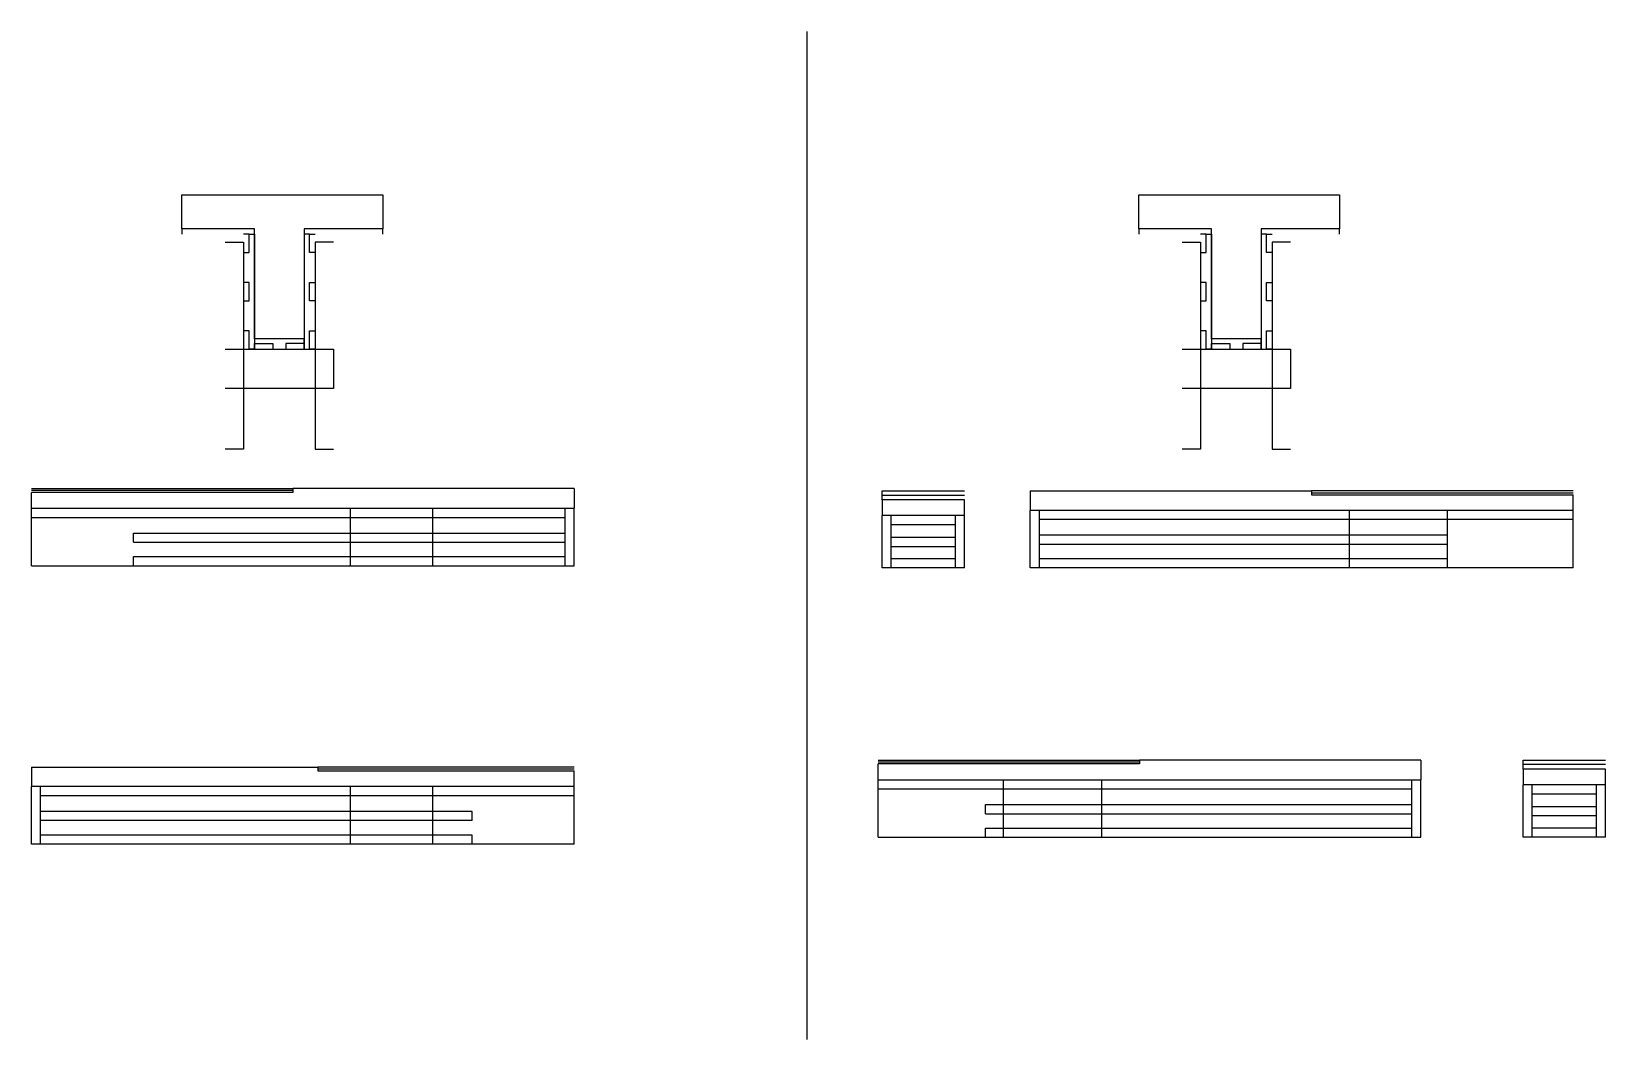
# Model space of a CAD drawing. Header units: metres. Extents: x 4644 to 5847, y 2864 to 3635.
import ezdxf

# ---------------------------------------------------------------- set-up
doc = ezdxf.new("R2010")
doc.units = ezdxf.units.M
for name, color, linetype in [('CONCRETO', 7, 'Continuous'), ('COTA', 7, 'Continuous'), ('Madeira', 7, 'Continuous'), ('Painéis', 7, 'Continuous'), ('SARR_2.2x7', 7, 'Continuous'), ('SARR_3.5x7', 7, 'Continuous'), ('SARR_EDITAR', 7, 'Continuous')]:
    doc.layers.add(name, color=color, linetype=linetype)

msp = doc.modelspace()

# ---------------------------------------------------------------- linework, layer by layer
at = {"layer": 'CONCRETO', "color": 7, "lineweight": 25}
for points in [[(4758.8, 3483.8), (4758.8, 3509.8), (4912.4, 3509.8), (4912.4, 3483.8), (4852.4, 3483.8), (4852.4, 3399.8), (4814.4, 3399.8), (4814.4, 3483.8)], [(5490.5, 3483.8), (5490.5, 3509.8), (5644.1, 3509.8), (5644.1, 3483.8), (5584.1, 3483.8), (5584.1, 3399.8), (5546.1, 3399.8), (5546.1, 3483.8)]]:
    msp.add_lwpolyline(points, dxfattribs=at)
at = {"layer": 'COTA', "color": 7, "lineweight": 25}
for p, q in [((5236.8, 3634.8), (5236.8, 2864)), ((4643.8, 3270.3), (4643.8, 3282.3)), ((5058.8, 3285.3), (4843.8, 3285.3)), ((5058.8, 3285.3), (5058.8, 3270.3)), ((5294.3, 3276.6), (5294.3, 3264.6)), ((5357.3, 3264.6), (5357.3, 3276.6)), ((5407.6, 3283.6), (5407.6, 3268.6)), ((5407.6, 3283.6), (5622.6, 3283.6)), ((5822.6, 3268.6), (5822.6, 3280.6)), ((4643.8, 3072.4), (4643.8, 3057.4)), ((4643.8, 3072.4), (4862.8, 3072.4)), ((5058.8, 3057.4), (5058.8, 3069.4)), ((5291.2, 3062.7), (5291.2, 3074.7)), ((5706.2, 3077.7), (5491.2, 3077.7)), ((5706.2, 3077.7), (5706.2, 3062.7)), ((5784.5, 3070.7), (5784.5, 3058.7)), ((5847.4, 3058.7), (5847.4, 3070.7))]:
    msp.add_line(p, q, dxfattribs=at)
at = {"layer": 'Madeira', "color": 7, "lineweight": 25}
for points in [[(4806, 3465.8), (4810.4, 3465.8), (4810.4, 3479.8), (4806, 3479.8)], [(4860.8, 3465.8), (4856.4, 3465.8), (4856.4, 3479.8), (4860.8, 3479.8)], [(5537.7, 3465.8), (5542.1, 3465.8), (5542.1, 3479.8), (5537.7, 3479.8)], [(5592.5, 3465.8), (5588.1, 3465.8), (5588.1, 3479.8), (5592.5, 3479.8)], [(4806, 3428.8), (4810.4, 3428.8), (4810.4, 3442.8), (4806, 3442.8)], [(4860.8, 3428.8), (4856.4, 3428.8), (4856.4, 3442.8), (4860.8, 3442.8)], [(5537.7, 3428.8), (5542.1, 3428.8), (5542.1, 3442.8), (5537.7, 3442.8)], [(5592.5, 3428.8), (5588.1, 3428.8), (5588.1, 3442.8), (5592.5, 3442.8)], [(4806, 3391.8), (4810.4, 3391.8), (4810.4, 3405.8), (4806, 3405.8)], [(4814.4, 3391.8), (4814.4, 3396.2), (4828.4, 3396.2), (4828.4, 3391.8)], [(4852.4, 3391.8), (4852.4, 3396.2), (4838.4, 3396.2), (4838.4, 3391.8)], [(4860.8, 3391.8), (4856.4, 3391.8), (4856.4, 3405.8), (4860.8, 3405.8)], [(5537.7, 3391.8), (5542.1, 3391.8), (5542.1, 3405.8), (5537.7, 3405.8)], [(5546.1, 3391.8), (5546.1, 3396.2), (5560.1, 3396.2), (5560.1, 3391.8)], [(5584.1, 3391.8), (5584.1, 3396.2), (5570.1, 3396.2), (5570.1, 3391.8)], [(5592.5, 3391.8), (5588.1, 3391.8), (5588.1, 3405.8), (5592.5, 3405.8)]]:
    msp.add_lwpolyline(points, dxfattribs=at)
at = {"layer": 'Painéis', "color": 7, "lineweight": 25}
for p, q in [((4643.8, 3270.3), (5058.8, 3270.3)), ((4643.8, 3226.3), (4643.8, 3270.3)), ((4887.8, 3226.3), (4887.8, 3270.3)), ((4950.8, 3226.3), (4950.8, 3270.3)), ((5058.8, 3226.3), (5058.8, 3270.3)), ((5357.3, 3264.6), (5294.3, 3264.6)), ((5294.3, 3224.6), (5294.3, 3264.6)), ((5357.3, 3224.6), (5357.3, 3264.6)), ((5822.6, 3268.6), (5407.6, 3268.6)), ((5407.6, 3224.6), (5407.6, 3268.6)), ((5651.6, 3224.6), (5651.6, 3268.6)), ((5726.6, 3224.6), (5726.6, 3268.6)), ((5822.6, 3224.6), (5822.6, 3268.6)), ((4643.8, 3226.3), (5058.8, 3226.3)), ((5357.3, 3224.6), (5294.3, 3224.6)), ((5822.6, 3224.6), (5407.6, 3224.6)), ((5058.8, 3057.4), (4643.8, 3057.4)), ((4643.8, 3013.4), (4643.8, 3057.4)), ((4887.8, 3013.4), (4887.8, 3057.4)), ((4950.8, 3013.4), (4950.8, 3057.4)), ((5058.8, 3013.4), (5058.8, 3057.4)), ((5291.2, 3062.7), (5706.2, 3062.7)), ((5291.2, 3018.7), (5291.2, 3062.7)), ((5387.2, 3018.7), (5387.2, 3062.7)), ((5462.2, 3018.7), (5462.2, 3062.7)), ((5706.2, 3018.7), (5706.2, 3062.7)), ((5847.4, 3058.7), (5784.5, 3058.7)), ((5784.5, 3018.7), (5784.5, 3058.7)), ((5847.4, 3018.7), (5847.4, 3058.7)), ((5058.8, 3013.4), (4643.8, 3013.4)), ((5291.2, 3018.7), (5706.2, 3018.7)), ((5847.4, 3018.7), (5784.5, 3018.7))]:
    msp.add_line(p, q, dxfattribs=at)
for points in [[(4814.4, 3479.8), (4814.4, 3483.8), (4758.8, 3483.8), (4758.8, 3479.8)], [(4810.4, 3479.8), (4814.4, 3479.8), (4814.4, 3391.8), (4810.4, 3391.8)], [(4912.4, 3479.8), (4912.4, 3483.8), (4852.4, 3483.8), (4852.4, 3479.8)], [(4856.4, 3479.8), (4852.4, 3479.8), (4852.4, 3391.8), (4856.4, 3391.8)], [(5546.1, 3479.8), (5546.1, 3483.8), (5490.5, 3483.8), (5490.5, 3479.8)], [(5542.1, 3479.8), (5546.1, 3479.8), (5546.1, 3391.8), (5542.1, 3391.8)], [(5644.1, 3479.8), (5644.1, 3483.8), (5584.1, 3483.8), (5584.1, 3479.8)], [(5588.1, 3479.8), (5584.1, 3479.8), (5584.1, 3391.8), (5588.1, 3391.8)], [(4852.4, 3396.2), (4852.4, 3399.8), (4814.4, 3399.8), (4814.4, 3396.2)], [(5584.1, 3396.2), (5584.1, 3399.8), (5546.1, 3399.8), (5546.1, 3396.2)], [(4643.8, 3285.3), (4843.8, 3285.3), (4843.8, 3282.3), (4643.8, 3282.3)], [(5357.3, 3276.6), (5294.3, 3276.6), (5294.3, 3283.6), (5357.3, 3283.6)], [(5822.6, 3283.6), (5622.6, 3283.6), (5622.6, 3280.6), (5822.6, 3280.6)], [(5058.8, 3072.4), (4862.8, 3072.4), (4862.8, 3069.4), (5058.8, 3069.4)], [(5291.2, 3077.7), (5491.2, 3077.7), (5491.2, 3074.7), (5291.2, 3074.7)], [(5847.4, 3070.7), (5784.5, 3070.7), (5784.5, 3077.7), (5847.4, 3077.7)]]:
    msp.add_lwpolyline(points, dxfattribs=at)
at = {"layer": 'SARR_2.2x7', "color": 7, "lineweight": 25}
for p, q in [((5357.3, 3280.1), (5294.3, 3280.1)), ((4643.8, 3263.3), (4887.8, 3263.3)), ((4887.8, 3263.3), (4950.8, 3263.3)), ((4950.8, 3263.3), (5051.9, 3263.3)), ((5051.9, 3226.3), (5051.9, 3270.3)), ((5301.3, 3224.6), (5301.3, 3264.6)), ((5350.3, 3224.6), (5350.3, 3264.6)), ((5414.6, 3224.6), (5414.6, 3268.6)), ((4721.8, 3251.3), (4887.8, 3251.3)), ((4721.8, 3244.3), (4721.8, 3251.3)), ((4887.8, 3251.3), (4950.8, 3251.3)), ((4950.8, 3251.3), (5051.9, 3251.3)), ((5350.3, 3257.6), (5301.3, 3257.6)), ((5651.6, 3261.6), (5414.6, 3261.6)), ((5726.6, 3261.6), (5651.6, 3261.6)), ((5822.6, 3261.6), (5726.6, 3261.6)), ((4721.8, 3244.3), (4887.8, 3244.3)), ((4887.8, 3244.3), (4950.8, 3244.3)), ((4950.8, 3244.3), (5051.9, 3244.3)), ((5301.3, 3248.1), (5350.3, 3248.1)), ((5301.3, 3241.1), (5350.3, 3241.1)), ((5651.6, 3249.6), (5414.6, 3249.6)), ((5651.6, 3242.6), (5414.6, 3242.6)), ((5726.6, 3249.6), (5651.6, 3249.6)), ((5726.6, 3242.6), (5651.6, 3242.6)), ((4721.8, 3233.3), (4887.8, 3233.3)), ((4721.8, 3226.3), (4721.8, 3233.3)), ((4887.8, 3233.3), (4950.8, 3233.3)), ((4950.8, 3233.3), (5051.9, 3233.3)), ((5350.3, 3231.6), (5301.3, 3231.6)), ((5651.6, 3231.6), (5414.6, 3231.6)), ((5726.6, 3231.6), (5651.6, 3231.6)), ((5847.4, 3074.2), (5784.5, 3074.2)), ((4650.8, 3013.4), (4650.8, 3057.4)), ((5699.3, 3018.7), (5699.3, 3062.7)), ((5791.4, 3018.7), (5791.4, 3058.7)), ((5840.5, 3018.7), (5840.5, 3058.7)), ((4887.8, 3050.4), (4650.8, 3050.4)), ((4950.8, 3050.4), (4887.8, 3050.4)), ((5058.8, 3050.4), (4950.8, 3050.4)), ((5291.2, 3055.7), (5387.2, 3055.7)), ((5387.2, 3055.7), (5462.2, 3055.7)), ((5462.2, 3055.7), (5699.3, 3055.7)), ((5840.5, 3051.7), (5791.4, 3051.7)), ((4887.8, 3038.4), (4650.8, 3038.4)), ((4950.8, 3038.4), (4887.8, 3038.4)), ((4980.8, 3038.4), (4950.8, 3038.4)), ((4980.8, 3031.4), (4980.8, 3038.4)), ((5373.2, 3043.7), (5387.2, 3043.7)), ((5373.2, 3036.7), (5373.2, 3043.7)), ((5373.2, 3036.7), (5387.2, 3036.7)), ((5387.2, 3043.7), (5462.2, 3043.7)), ((5387.2, 3036.7), (5462.2, 3036.7)), ((5462.2, 3043.7), (5699.3, 3043.7)), ((5462.2, 3036.7), (5699.3, 3036.7)), ((5791.4, 3042.2), (5840.5, 3042.2)), ((5791.4, 3035.2), (5840.5, 3035.2)), ((4887.8, 3031.4), (4650.8, 3031.4)), ((4950.8, 3031.4), (4887.8, 3031.4)), ((4980.8, 3031.4), (4950.8, 3031.4)), ((5373.2, 3025.7), (5387.2, 3025.7)), ((5373.2, 3018.7), (5373.2, 3025.7)), ((5387.2, 3025.7), (5462.2, 3025.7)), ((5462.2, 3025.7), (5699.3, 3025.7)), ((5840.5, 3025.7), (5791.4, 3025.7)), ((4887.8, 3020.4), (4650.8, 3020.4)), ((4950.8, 3020.4), (4887.8, 3020.4)), ((4980.8, 3020.4), (4950.8, 3020.4)), ((4980.8, 3013.4), (4980.8, 3020.4))]:
    msp.add_line(p, q, dxfattribs=at)
at = {"layer": 'SARR_3.5x7', "color": 7, "lineweight": 25}
for points in [[(4792, 3473.8), (4806, 3473.8), (4806, 3315.3), (4792, 3315.3)], [(4874.8, 3473.8), (4860.8, 3473.8), (4860.8, 3315.3), (4874.8, 3315.3)], [(5523.7, 3473.8), (5537.7, 3473.8), (5537.7, 3315.3), (5523.7, 3315.3)], [(5606.5, 3473.8), (5592.5, 3473.8), (5592.5, 3315.3), (5606.5, 3315.3)], [(4792, 3391.8), (4874.8, 3391.8), (4874.8, 3361.7), (4792, 3361.7)], [(5523.7, 3391.8), (5606.5, 3391.8), (5606.5, 3361.7), (5523.7, 3361.7)]]:
    msp.add_lwpolyline(points, dxfattribs=at)
at = {"layer": 'SARR_EDITAR', "color": 7, "lineweight": 25}
for p, q in [((4843.8, 3283.8), (4643.8, 3283.8)), ((5622.6, 3282.1), (5822.6, 3282.1)), ((4862.8, 3070.9), (5058.8, 3070.9)), ((5491.2, 3076.2), (5291.2, 3076.2))]:
    msp.add_line(p, q, dxfattribs=at)

doc.saveas('drawing.dxf')
